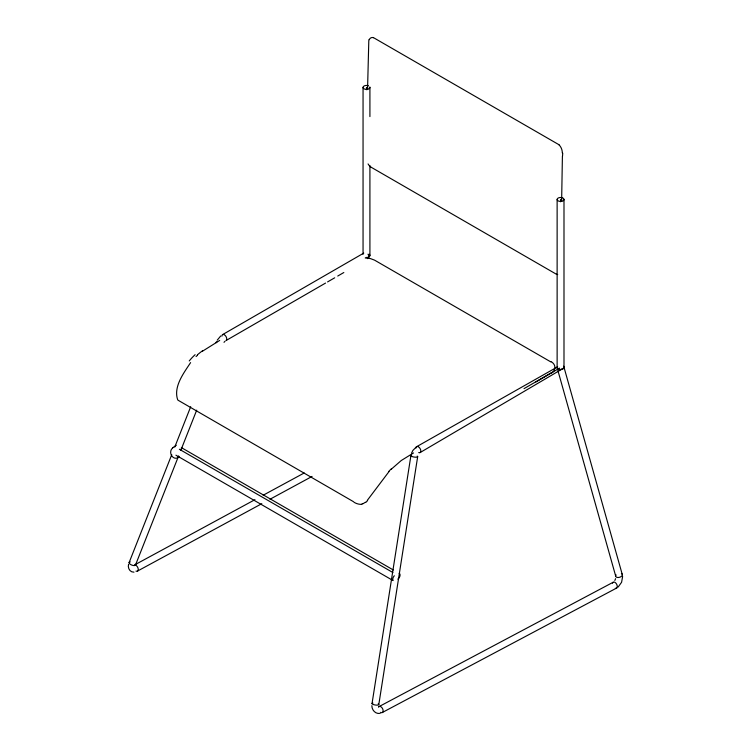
<?xml version="1.0" encoding="UTF-8"?>
<svg xmlns="http://www.w3.org/2000/svg" width="751" height="751" viewBox="0 0 751 751"><rect width="100%" height="100%" fill="white"/><g stroke="black" fill="none" stroke-linecap="round" stroke-linejoin="round"><path stroke-width="1.13" d="M367.549 89.604L368.807 40.479A7.519 5.219 61.3 0 1 369.182 39.578M561.626 201.503L562.368 158.292A118.329 71.88 -57.3 0 1 562.433 156.152M622.635 576.468L621.593 582.269L618.167 587.038M562.743 153.232L562.508 156.124M128.571 564.301C127.51 567.925 129.857 572.403 133.978 572.159M372.027 703.621L410.9 455.679M378.804 704.569L417.678 456.627M172.58 447.981C167.454 452.534 173.575 461.874 179.226 456.796M615.604 578.664L614.844 580.476M129.106 562.593L171.744 454.693M174.758 447.061L190.688 406.742M135.546 564.902L178.616 455.913M180.766 450.469L196.706 410.14M411.595 453.031L412.881 450.431L416.505 446.779L557.28 367.014M217.227 340.165L220.719 335.96M190.604 362.611C183.695 373.125 173.218 386.737 177.687 399.814A5.755 4.647 -45.3 0 0 178.278 400.349L353.186 501.508M172.871 447.615L176.297 445.287M172.542 448.028L172.927 447.549M367.342 500.297L389.018 471.572M224.014 342.315L225.028 341.273M196.067 356.547L197.494 355.232M391.337 469.168L401.259 460.523L413.491 452.956M365.408 502.231L363.174 503.639M202.545 351.177L219.705 340.428M551.347 372.881L535.876 381.949M420.307 452.449L561.861 369.201M222.615 334.599L363.756 253.106M325.549 283.08L226.042 340.541A3.426 1.981 60 0 0 225.253 335.509A3.426 1.981 60 0 0 221.902 336.166M327.586 281.916L334.693 277.804M337.734 276.049L343.827 272.529M524.01 388.642L559.542 368.121M134.955 564.733L254.965 499.668M263.169 495.228L304.202 472.98M137.686 570.976L261.799 503.686M270.003 499.237L312.059 476.444M378.795 706.729L612.929 582.382M382.625 712.333L616.749 587.986M362.902 503.686L362.038 503.771M380.222 713.328C375.65 714.389 371.726 710.052 371.876 705.649M365.239 257.978L370.44 258.588L374.542 260.137L550.858 361.926M181.78 447.849L393.28 569.962M179.358 449.248L392.876 572.525M175.922 455.19L392.482 580.223M558.556 144.474L374.082 37.991A6.412 4.356 67.9 0 0 373.454 37.747M558.631 144.521L558.697 144.558A8.374 5.445 70.1 0 1 559.063 144.821M370.628 166.938L555.965 273.984A6.618 3.943 62 0 0 556.566 274.256M563.907 366.957L622.344 574.778M557.852 370.384L615.651 575.942M563.992 199.466A3.426 1.981 0 0 1 558.847 201.184A3.426 1.981 0 0 1 558.847 197.748A3.426 1.981 0 0 1 563.992 199.466L563.992 367.539M560.565 199.466L560.565 201.803M557.129 199.466L557.129 367.539M369.914 87.416L369.914 116.593M369.914 165.614L369.914 255.49M366.488 87.416L366.488 89.754M363.052 87.416L363.052 254.326M368.018 254.195A3.426 1.981 60 0 1 367.596 258.626M369.116 254.223A3.426 1.981 0 0 1 369.511 256.42A3.426 1.981 0 0 1 366.131 257.462M216.11 342.747A3.426 1.427 21.6 0 1 217.03 341.799M135.48 564.423A3.426 1.427 21.6 0 1 133.528 565.531A3.426 1.427 21.6 0 1 129.547 563.644A3.426 1.427 21.6 0 1 130.252 561.926M134.701 564.968A3.426 2.056 61.5 0 1 138.156 568.62A3.426 2.056 61.5 0 1 135.959 571.107M621.387 573.492A3.426 2 -15.7 0 1 621.556 576.224A3.426 2 -15.7 0 1 617.087 577.388A3.426 2 -15.7 0 1 616.083 574.872M563.644 366.188A3.426 2 -15.7 0 1 563.025 368.488A3.426 2 -15.7 0 1 559.514 369.68M557.364 368.722A3.426 2 -15.7 0 1 557.646 367.051M612.497 583.208A3.426 2.037 62 0 1 615.06 582.419A3.426 2.037 62 0 1 617.247 586.306A3.426 2.037 62 0 1 615.36 588.296M378.532 707.095A3.426 2.037 62 0 1 381.47 707.189A3.426 2.037 62 0 1 383.085 711.347A3.426 2.037 62 0 1 380.579 712.352M378.166 703.959A3.426 0.911 8.9 0 1 377.575 705.114A3.426 0.911 8.9 0 1 372.937 704.363A3.426 0.911 8.9 0 1 372.956 703.105M417.209 456.11A3.426 0.911 8.9 0 1 416.354 457.181A3.426 0.911 8.9 0 1 411.867 456.448A3.426 0.911 8.9 0 1 411.623 455.2M415.979 448.028A3.426 1.981 60 0 1 418.42 446.826A3.426 1.981 60 0 1 420.823 450.863A3.426 1.981 60 0 1 418.683 452.562M181.31 447.906A3.426 1.981 -60 0 1 181.207 450.281M399.166 573.379A3.426 1.981 -60 0 1 399.954 575.914A3.426 1.981 -60 0 1 397.852 579.096M393.177 580.542A3.426 1.981 -60 0 1 394.322 575.745M563.56 366.582A3.426 1.981 0 0 1 560.565 369.52A3.426 1.981 0 0 1 557.561 366.582M369.839 87.013A3.426 1.981 0 0 1 366.272 89.397A3.426 1.981 0 0 1 363.24 86.769A3.426 1.981 0 0 1 368.431 85.783M551.262 361.7A13.725 8.252 -2.4 0 1 554.154 369.849M554.454 369.905A13.527 7.829 1 0 1 551.656 373.031M388.858 471.337A43.689 30.622 -61.7 0 1 391.205 468.934M367.615 500.551A25.327 24.088 -51 0 1 365.662 502.513M361.916 504.381A16.456 14.551 -48.8 0 1 353.759 502.062M189.224 360.968A47.21 35.269 -67.4 0 1 195.11 354.697M197.419 354.81A54.973 27.89 -54.5 0 1 202.535 350.764M559.054 144.905A7.012 3.962 71.5 0 1 562.321 152.988M369.239 39.634A6.937 4.741 68.5 0 1 373.444 37.625M370.637 166.9A6.862 3.924 60.5 0 1 368.065 163.934M557.702 274.528A6.853 4.046 61.4 0 1 556.566 274.312"/></g></svg>
